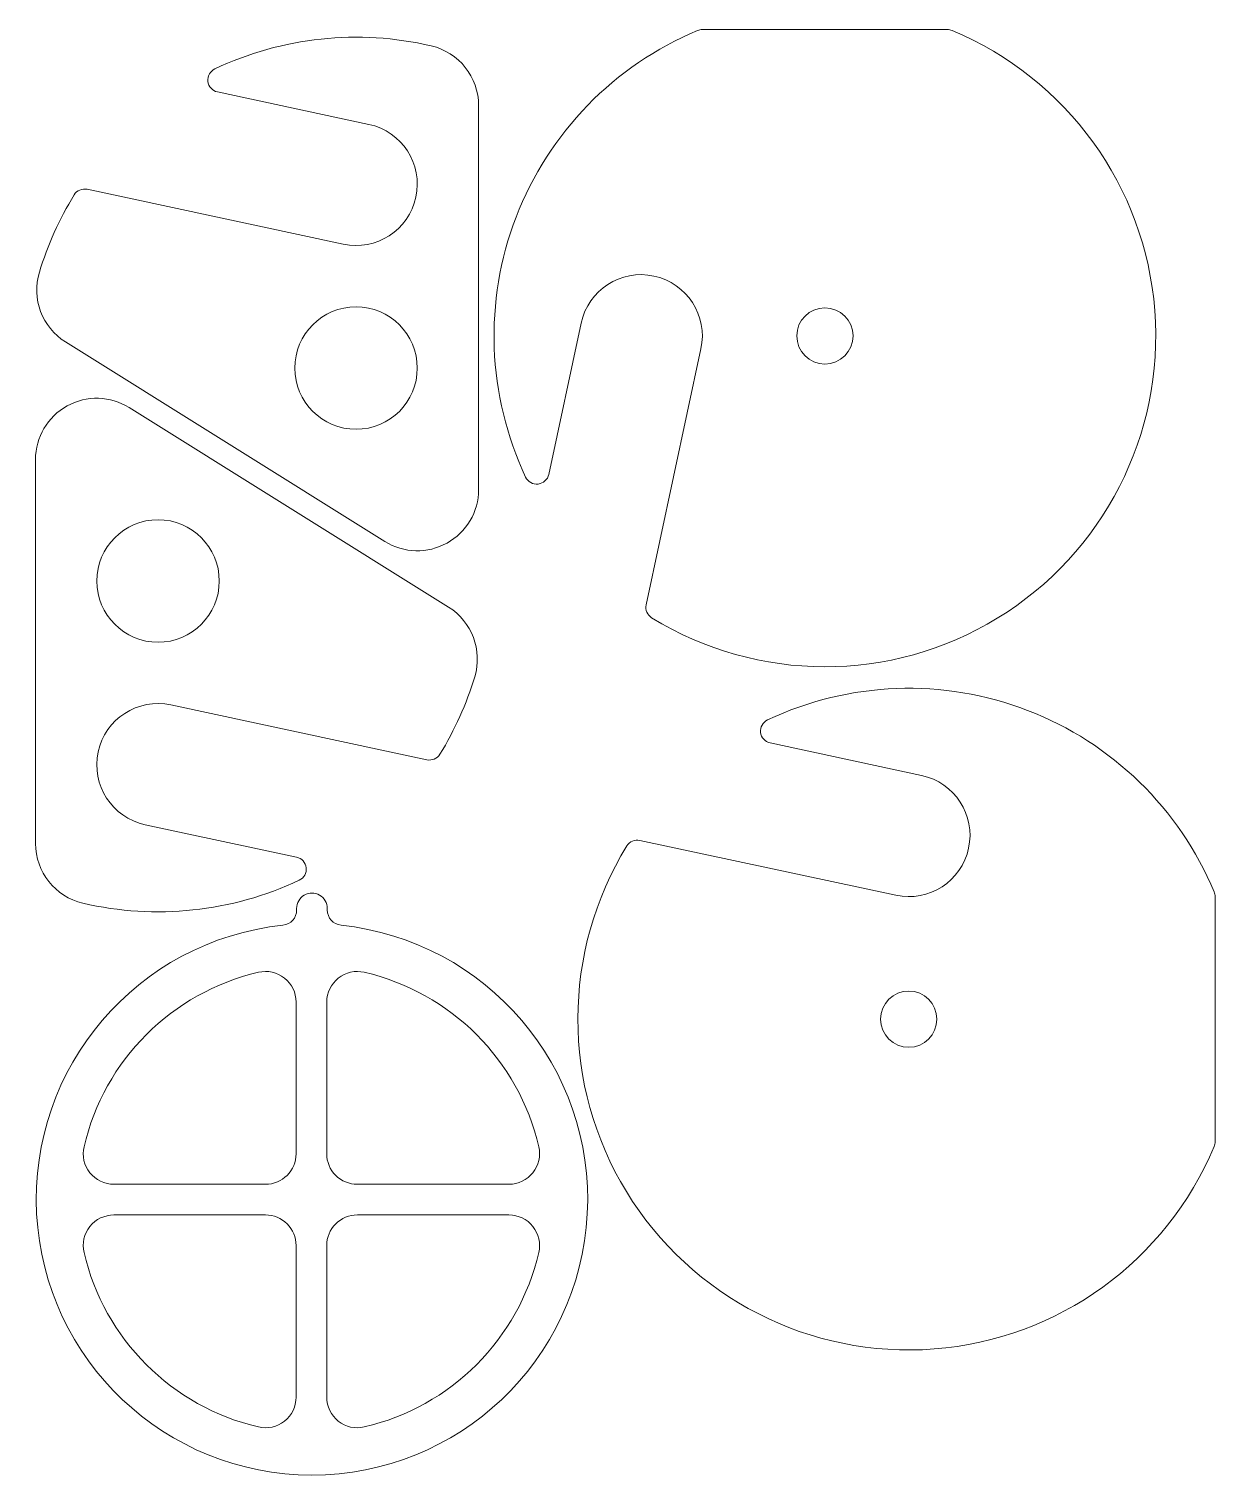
# Model space of a CAD drawing. Header units: millimetres. Extents: x -303 to -109, y -11 to 225.
import ezdxf

# ---------------------------------------------------------------- set-up
doc = ezdxf.new("R2010")
doc.units = ezdxf.units.MM
doc.header["$MEASUREMENT"] = 0
doc.layers.add('Layer 1', color=7, linetype='Continuous')
doc.layers.add('Visible (ANSI)', color=7, linetype='Continuous')

msp = doc.modelspace()

# ---------------------------------------------------------------- linework, layer by layer
at = {"layer": 'Layer 1', "lineweight": 9}
for points, knots in [([(-193.8834, 224.5891), (-207.5013, 218.915), (-218.2048, 207.9165), (-223.5066, 194.1493), (-223.5066, 194.1493), (-228.8084, 180.3821), (-228.2467, 165.0453), (-221.9521, 151.7028)], [0, 0, 0, 0, 0.33333333, 0.33333333, 0.33333333, 0.33333333, 1, 1, 1, 1]), ([(-201.3864, 128.7357), (-184.0905, 118.1071), (-162.2949, 118.0769), (-144.9696, 128.6574), (-144.9696, 128.6574), (-127.6443, 139.238), (-117.7169, 158.6415), (-119.273, 178.8824), (-119.273, 178.8824), (-120.8292, 199.1233), (-133.6059, 216.7812), (-152.3449, 224.5891)], [0, 0, 0, 0, 0.25, 0.25, 0.25, 0.25, 0.5, 0.5, 0.5, 0.5, 1, 1, 1, 1]), ([(-193.3363, 172.6469), (-192.1786, 178.047), (-195.6178, 183.3632), (-201.0179, 184.5209), (-201.0179, 184.5209), (-206.4181, 185.6786), (-211.7342, 182.2394), (-212.892, 176.8393)], [0, 0, 0, 0, 0.33333333, 0.33333333, 0.33333333, 0.33333333, 1, 1, 1, 1]), ([(-173.1141, 179.3331), (-175.6491, 179.3331), (-177.7041, 177.2781), (-177.7041, 174.7431), (-177.7041, 174.7431), (-177.7041, 172.2081), (-175.6491, 170.1531), (-173.1142, 170.1531), (-173.1142, 170.1531), (-170.5792, 170.1531), (-168.5242, 172.2081), (-168.5241, 174.7431), (-168.5241, 174.7431), (-168.5241, 177.278), (-170.5791, 179.3331), (-173.1141, 179.3331)], [0, 0, 0, 0, 0.2, 0.2, 0.2, 0.2, 0.4, 0.4, 0.4, 0.4, 0.6, 0.6, 0.6, 0.6, 1, 1, 1, 1]), ([(-286.6535, 163.049), (-289.7363, 164.9753), (-293.6215, 165.0771), (-296.8008, 163.3147), (-296.8008, 163.3147), (-299.9801, 161.5524), (-301.9527, 158.2037), (-301.9527, 154.5686)], [0, 0, 0, 0, 0.33333333, 0.33333333, 0.33333333, 0.33333333, 1, 1, 1, 1]), ([(-221.9521, 151.7028), (-221.5861, 150.927), (-220.7662, 150.471), (-219.9142, 150.5693), (-219.9142, 150.5693), (-219.0621, 150.6676), (-218.3675, 151.2982), (-218.1877, 152.1369)], [0, 0, 0, 0, 0.33333333, 0.33333333, 0.33333333, 0.33333333, 1, 1, 1, 1]), ([(-291.9527, 134.741), (-291.9527, 129.2182), (-287.4756, 124.741), (-281.9527, 124.741), (-281.9527, 124.741), (-276.4299, 124.741), (-271.9527, 129.2182), (-271.9527, 134.741), (-271.9527, 134.741), (-271.9527, 140.2638), (-276.4299, 144.741), (-281.9527, 144.741), (-281.9527, 144.741), (-287.4755, 144.741), (-291.9527, 140.2639), (-291.9527, 134.7411)], [0, 0, 0, 0, 0.2, 0.2, 0.2, 0.2, 0.4, 0.4, 0.4, 0.4, 0.6, 0.6, 0.6, 0.6, 1, 1, 1, 1]), ([(-109.5835, 83.9982), (-115.2576, 97.6161), (-126.2561, 108.3196), (-140.0233, 113.6214), (-140.0233, 113.6214), (-153.7905, 118.9232), (-169.1273, 118.3615), (-182.4698, 112.0669)], [0, 0, 0, 0, 0.33333333, 0.33333333, 0.33333333, 0.33333333, 1, 1, 1, 1]), ([(-279.8571, 114.5191), (-285.2573, 115.6765), (-290.5733, 112.237), (-291.7307, 106.8368), (-291.7307, 106.8368), (-292.8881, 101.4366), (-289.4486, 96.1206), (-284.0484, 94.9632)], [0, 0, 0, 0, 0.33333333, 0.33333333, 0.33333333, 0.33333333, 1, 1, 1, 1]), ([(-182.4698, 112.0669), (-183.2456, 111.7009), (-183.7016, 110.881), (-183.6033, 110.029), (-183.6033, 110.029), (-183.505, 109.1769), (-182.8744, 108.4823), (-182.0357, 108.3025)], [0, 0, 0, 0, 0.33333333, 0.33333333, 0.33333333, 0.33333333, 1, 1, 1, 1]), ([(-161.5257, 83.4511), (-156.1256, 82.2934), (-150.8094, 85.7326), (-149.6517, 91.1327), (-149.6517, 91.1327), (-148.494, 96.5329), (-151.9332, 101.849), (-157.3333, 103.0068)], [0, 0, 0, 0, 0.33333333, 0.33333333, 0.33333333, 0.33333333, 1, 1, 1, 1]), ([(-205.4369, 91.5012), (-216.0655, 74.2053), (-216.0957, 52.4097), (-205.5152, 35.0844), (-205.5152, 35.0844), (-194.9346, 17.7591), (-175.5311, 7.8317), (-155.2902, 9.3878), (-155.2902, 9.3878), (-135.0493, 10.944), (-117.3914, 23.7207), (-109.5835, 42.4597)], [0, 0, 0, 0, 0.25, 0.25, 0.25, 0.25, 0.5, 0.5, 0.5, 0.5, 1, 1, 1, 1]), ([(-258.9104, 85.9042), (-258.1346, 86.2702), (-257.6786, 87.0901), (-257.777, 87.9422), (-257.777, 87.9422), (-257.8753, 88.7942), (-258.5059, 89.4888), (-259.3446, 89.6685)], [0, 0, 0, 0, 0.33333333, 0.33333333, 0.33333333, 0.33333333, 1, 1, 1, 1]), ([(-254.3282, 81.3053), (-254.3282, 82.1985), (-254.8047, 83.0238), (-255.5782, 83.4704), (-255.5782, 83.4704), (-256.3518, 83.917), (-257.3046, 83.917), (-258.0781, 83.4704), (-258.0781, 83.4704), (-258.8517, 83.0238), (-259.3281, 82.1985), (-259.3281, 81.3053)], [0, 0, 0, 0, 0.25, 0.25, 0.25, 0.25, 0.5, 0.5, 0.5, 0.5, 1, 1, 1, 1]), ([(-261.565, 78.5553), (-285.3632, 76.0363), (-303.0269, 55.3316), (-301.7656, 31.4337), (-301.7656, 31.4337), (-300.5044, 7.5358), (-280.7594, -11.1946), (-256.8283, -11.1946), (-256.8283, -11.1946), (-232.8972, -11.1947), (-213.1522, 7.5356), (-211.8908, 31.4335), (-211.8908, 31.4335), (-210.6294, 55.3313), (-228.293, 76.0361), (-252.0912, 78.5553)], [0, 0, 0, 0, 0.2, 0.2, 0.2, 0.2, 0.4, 0.4, 0.4, 0.4, 0.6, 0.6, 0.6, 0.6, 1, 1, 1, 1]), ([(-259.4221, 66.0051), (-259.4221, 67.5304), (-260.1183, 68.9723), (-261.3128, 69.9208), (-261.3128, 69.9208), (-262.5073, 70.8693), (-264.0694, 71.2207), (-265.555, 70.8751)], [0, 0, 0, 0, 0.33333333, 0.33333333, 0.33333333, 0.33333333, 1, 1, 1, 1]), ([(-248.2891, 70.8751), (-249.7747, 71.2207), (-251.3369, 70.8693), (-252.5313, 69.9208), (-252.5313, 69.9208), (-253.7258, 68.9723), (-254.4221, 67.5304), (-254.4221, 66.0051)], [0, 0, 0, 0, 0.33333333, 0.33333333, 0.33333333, 0.33333333, 1, 1, 1, 1]), ([(-154.8395, 63.2289), (-154.8395, 65.7639), (-156.8945, 67.8189), (-159.4295, 67.8189), (-159.4295, 67.8189), (-161.9645, 67.8189), (-164.0195, 65.7639), (-164.0195, 63.229), (-164.0195, 63.229), (-164.0195, 60.694), (-161.9645, 58.639), (-159.4295, 58.6389), (-159.4295, 58.6389), (-156.8946, 58.6389), (-154.8395, 60.6939), (-154.8395, 63.2289)], [0, 0, 0, 0, 0.2, 0.2, 0.2, 0.2, 0.4, 0.4, 0.4, 0.4, 0.6, 0.6, 0.6, 0.6, 1, 1, 1, 1]), ([(-294.0311, 42.399), (-294.3767, 40.9133), (-294.0253, 39.3512), (-293.0768, 38.1567), (-293.0768, 38.1567), (-292.1283, 36.9622), (-290.6864, 36.266), (-289.1612, 36.266)], [0, 0, 0, 0, 0.33333333, 0.33333333, 0.33333333, 0.33333333, 1, 1, 1, 1]), ([(-254.4221, 41.266), (-254.4221, 39.9399), (-253.8953, 38.6682), (-252.9576, 37.7305), (-252.9576, 37.7305), (-252.0199, 36.7928), (-250.7481, 36.266), (-249.4221, 36.266)], [0, 0, 0, 0, 0.33333333, 0.33333333, 0.33333333, 0.33333333, 1, 1, 1, 1]), ([(-224.683, 36.266), (-223.1577, 36.266), (-221.7158, 36.9622), (-220.7673, 38.1567), (-220.7673, 38.1567), (-219.8188, 39.3512), (-219.4674, 40.9133), (-219.813, 42.3989)], [0, 0, 0, 0, 0.33333333, 0.33333333, 0.33333333, 0.33333333, 1, 1, 1, 1]), ([(-289.1612, 31.266), (-290.6864, 31.266), (-292.1283, 30.5698), (-293.0768, 29.3753), (-293.0768, 29.3753), (-294.0253, 28.1808), (-294.3767, 26.6187), (-294.0311, 25.1331)], [0, 0, 0, 0, 0.33333333, 0.33333333, 0.33333333, 0.33333333, 1, 1, 1, 1]), ([(-259.4221, 26.266), (-259.4221, 27.5921), (-259.9488, 28.8639), (-260.8865, 29.8016), (-260.8865, 29.8016), (-261.8242, 30.7392), (-263.096, 31.266), (-264.4221, 31.266)], [0, 0, 0, 0, 0.33333333, 0.33333333, 0.33333333, 0.33333333, 1, 1, 1, 1]), ([(-249.4221, 31.266), (-250.7481, 31.266), (-252.0199, 30.7392), (-252.9576, 29.8016), (-252.9576, 29.8016), (-253.8953, 28.8639), (-254.4221, 27.5921), (-254.4221, 26.266)], [0, 0, 0, 0, 0.33333333, 0.33333333, 0.33333333, 0.33333333, 1, 1, 1, 1]), ([(-219.813, 25.1331), (-219.4674, 26.6187), (-219.8188, 28.1808), (-220.7673, 29.3753), (-220.7673, 29.3753), (-221.7158, 30.5698), (-223.1576, 31.266), (-224.6829, 31.266)], [0, 0, 0, 0, 0.33333333, 0.33333333, 0.33333333, 0.33333333, 1, 1, 1, 1]), ([(-265.555, -3.343), (-264.0694, -3.6886), (-262.5073, -3.3372), (-261.3128, -2.3887), (-261.3128, -2.3887), (-260.1183, -1.4402), (-259.4221, 0.0016), (-259.4221, 1.5269)], [0, 0, 0, 0, 0.33333333, 0.33333333, 0.33333333, 0.33333333, 1, 1, 1, 1]), ([(-254.4221, 1.5269), (-254.4221, 0.0016), (-253.7258, -1.4402), (-252.5313, -2.3887), (-252.5313, -2.3887), (-251.3369, -3.3372), (-249.7747, -3.6886), (-248.2891, -3.343)], [0, 0, 0, 0, 0.33333333, 0.33333333, 0.33333333, 0.33333333, 1, 1, 1, 1])]:
    msp.add_open_spline(points, degree=3, knots=knots, dxfattribs=at)
for points in [[(-193.1141, 224.743), (-193.3782, 224.743), (-193.6396, 224.6907), (-193.8834, 224.5891)], [(-193.1141, 224.743), (-193.1141, 224.743), (-153.1141, 224.743), (-153.1141, 224.743)], [(-152.3449, 224.5891), (-152.5887, 224.6907), (-152.8501, 224.743), (-153.1141, 224.743)], [(-212.892, 176.8393), (-212.892, 176.8393), (-218.1877, 152.1369), (-218.1877, 152.1369)], [(-202.2949, 130.8589), (-202.2949, 130.8589), (-193.3363, 172.6469), (-193.3363, 172.6469)], [(-286.6535, 163.049), (-286.6535, 163.049), (-234.5377, 130.4834), (-234.5377, 130.4834)], [(-301.9527, 91.8926), (-301.9527, 91.8926), (-301.9527, 154.5685), (-301.9527, 154.5685)], [(-230.2651, 119.108), (-228.9581, 123.4295), (-230.7089, 128.0909), (-234.5377, 130.4834)], [(-202.2949, 130.8589), (-202.4725, 130.0302), (-202.1085, 129.1795), (-201.3864, 128.7357)], [(-235.9441, 106.471), (-233.5163, 110.422), (-231.6077, 114.6693), (-230.2651, 119.108)], [(-238.0672, 105.5624), (-238.0672, 105.5624), (-279.8571, 114.5191), (-279.8571, 114.5191)], [(-238.0672, 105.5624), (-237.2385, 105.3848), (-236.3878, 105.7488), (-235.9441, 106.471)], [(-157.3333, 103.0068), (-157.3333, 103.0068), (-182.0357, 108.3025), (-182.0357, 108.3025)], [(-284.0484, 94.9632), (-284.0484, 94.9632), (-259.3446, 89.6685), (-259.3446, 89.6685)], [(-203.3137, 92.4097), (-204.1424, 92.5873), (-204.9931, 92.2233), (-205.4369, 91.5012)], [(-203.3137, 92.4097), (-203.3137, 92.4097), (-161.5257, 83.4511), (-161.5257, 83.4511)], [(-301.9527, 91.8926), (-301.9527, 87.2453), (-298.7511, 83.2104), (-294.2255, 82.1542)], [(-294.2255, 82.1542), (-282.3677, 79.3869), (-269.9226, 80.7083), (-258.9104, 85.9042)], [(-109.4296, 83.2289), (-109.4296, 83.493), (-109.4819, 83.7544), (-109.5835, 83.9982)], [(-109.4296, 83.2289), (-109.4296, 83.2289), (-109.4296, 43.2289), (-109.4296, 43.2289)], [(-261.565, 78.5553), (-260.2933, 78.69), (-259.3282, 79.7626), (-259.3282, 81.0414)], [(-259.3282, 81.0415), (-259.3282, 81.0415), (-259.3282, 81.3053), (-259.3282, 81.3053)], [(-254.3283, 81.0415), (-254.3283, 79.7626), (-253.3631, 78.69), (-252.0914, 78.5553)], [(-254.3282, 81.3053), (-254.3282, 81.3053), (-254.3282, 81.0415), (-254.3282, 81.0415)], [(-265.555, 70.8751), (-279.6979, 67.5849), (-290.741, 56.5418), (-294.0311, 42.399)], [(-219.813, 42.399), (-223.1031, 56.5418), (-234.1463, 67.5849), (-248.2891, 70.8751)], [(-259.4221, 66.0051), (-259.4221, 66.0051), (-259.4221, 41.266), (-259.4221, 41.266)], [(-254.4221, 41.266), (-254.4221, 41.266), (-254.4221, 66.0051), (-254.4221, 66.0051)], [(-109.5835, 42.4597), (-109.4819, 42.7035), (-109.4296, 42.9649), (-109.4296, 43.2289)], [(-264.4221, 36.266), (-261.6606, 36.266), (-259.4221, 38.5046), (-259.4221, 41.266)], [(-264.4221, 36.266), (-264.4221, 36.266), (-289.1612, 36.266), (-289.1612, 36.266)], [(-224.683, 36.266), (-224.683, 36.266), (-249.4221, 36.266), (-249.4221, 36.266)], [(-289.1612, 31.266), (-289.1612, 31.266), (-264.4221, 31.266), (-264.4221, 31.266)], [(-249.4221, 31.266), (-249.4221, 31.266), (-224.683, 31.266), (-224.683, 31.266)], [(-259.4221, 26.266), (-259.4221, 26.266), (-259.4221, 1.5269), (-259.4221, 1.5269)], [(-254.4221, 1.5269), (-254.4221, 1.5269), (-254.4221, 26.266), (-254.4221, 26.266)], [(-294.0311, 25.1331), (-290.741, 10.9902), (-279.6979, -0.0529), (-265.555, -3.343)], [(-248.2891, -3.343), (-234.1463, -0.0529), (-223.1031, 10.9902), (-219.813, 25.1331)]]:
    msp.add_open_spline(points, degree=3, dxfattribs=at)
at = {"layer": 'Visible (ANSI)', "lineweight": 9}
for points in [[(-237.364, 222.087), (-249.2218, 224.8543), (-261.6669, 223.5329), (-272.6791, 218.337)], [(-229.6368, 212.3486), (-229.6368, 216.9959), (-232.8384, 221.0308), (-237.364, 222.087)], [(-247.5411, 209.278), (-247.5411, 209.278), (-272.2449, 214.5727), (-272.2449, 214.5727)], [(-229.6368, 212.3486), (-229.6368, 212.3486), (-229.6368, 149.6727), (-229.6368, 149.6727)], [(-293.5223, 198.6788), (-294.351, 198.8564), (-295.2017, 198.4924), (-295.6454, 197.7702)], [(-293.5223, 198.6788), (-293.5223, 198.6788), (-251.7324, 189.7221), (-251.7324, 189.7221)], [(-295.6454, 197.7702), (-298.0732, 193.8192), (-299.9818, 189.5719), (-301.3244, 185.1332)], [(-301.3244, 185.1332), (-302.6314, 180.8117), (-300.8806, 176.1503), (-297.0518, 173.7578)], [(-244.936, 141.1922), (-244.936, 141.1922), (-297.0518, 173.7578), (-297.0518, 173.7578)]]:
    msp.add_open_spline(points, degree=3, dxfattribs=at)
for points, knots in [([(-272.6791, 218.337), (-273.4549, 217.971), (-273.9109, 217.1511), (-273.8125, 216.299), (-273.8125, 216.299), (-273.7142, 215.447), (-273.0836, 214.7524), (-272.2449, 214.5727)], [0, 0, 0, 0, 0.33333333, 0.33333333, 0.33333333, 0.33333333, 1, 1, 1, 1]), ([(-251.7324, 189.7221), (-246.3322, 188.5647), (-241.0162, 192.0042), (-239.8588, 197.4044), (-239.8588, 197.4044), (-238.7014, 202.8046), (-242.1409, 208.1206), (-247.5411, 209.278)], [0, 0, 0, 0, 0.33333333, 0.33333333, 0.33333333, 0.33333333, 1, 1, 1, 1]), ([(-239.6368, 169.5002), (-239.6368, 175.023), (-244.1139, 179.5002), (-249.6368, 179.5002), (-249.6368, 179.5002), (-255.1596, 179.5002), (-259.6368, 175.023), (-259.6368, 169.5002), (-259.6368, 169.5002), (-259.6368, 163.9774), (-255.1596, 159.5002), (-249.6368, 159.5002), (-249.6368, 159.5002), (-244.114, 159.5002), (-239.6368, 163.9773), (-239.6368, 169.5001)], [0, 0, 0, 0, 0.2, 0.2, 0.2, 0.2, 0.4, 0.4, 0.4, 0.4, 0.6, 0.6, 0.6, 0.6, 1, 1, 1, 1]), ([(-244.936, 141.1922), (-241.8532, 139.2659), (-237.968, 139.1641), (-234.7887, 140.9265), (-234.7887, 140.9265), (-231.6094, 142.6888), (-229.6368, 146.0375), (-229.6368, 149.6726)], [0, 0, 0, 0, 0.33333333, 0.33333333, 0.33333333, 0.33333333, 1, 1, 1, 1])]:
    msp.add_open_spline(points, degree=3, knots=knots, dxfattribs=at)

doc.saveas('drawing.dxf')
